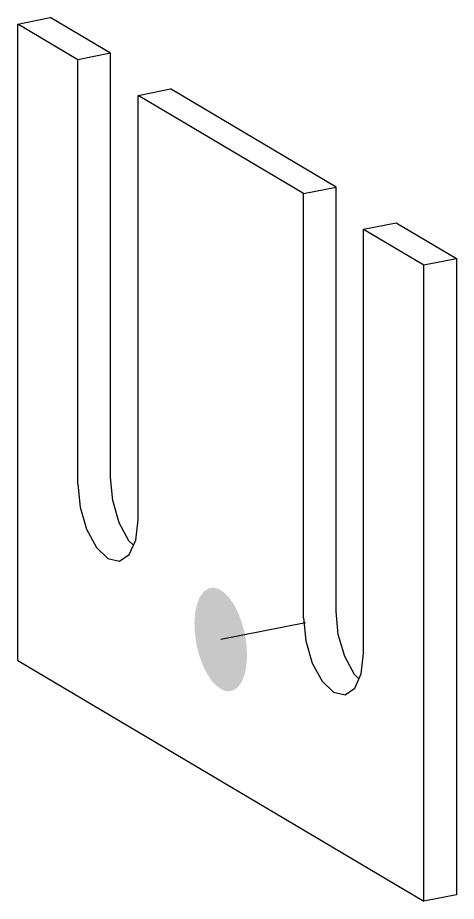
# Model space of a CAD drawing. Header units: millimetres. Extents: x 2 to 10557, y 2 to 142.
# Drawn here: x 10498.8 to 10557.2, y 2.4 to 119.8 of the extents above; entities that cross this region are included whole.
import ezdxf

# ---------------------------------------------------------------- set-up
doc = ezdxf.new("R2010")
doc.units = ezdxf.units.MM
doc.layers.add('STÅL', color=7, linetype='Continuous')

msp = doc.modelspace()

# ---------------------------------------------------------------- hatches: boundary and pattern name
at = {"layer": 'STÅL', "linetype": 'Continuous'}
msp.add_hatch(color=96, dxfattribs=at).paths.add_polyline_path([(10529.06, 37.83), (10529.27, 36.38), (10529.34, 34.98), (10529.24, 33.67), (10529, 32.51), (10528.62, 31.56), (10528.12, 30.85), (10527.52, 30.43), (10526.85, 30.29), (10526.13, 30.46), (10525.4, 30.92), (10524.68, 31.66), (10524.02, 32.64), (10523.44, 33.81), (10522.96, 35.14), (10522.61, 36.55), (10522.4, 37.99), (10522.34, 39.4), (10522.43, 40.71), (10522.67, 41.87), (10523.05, 42.82), (10523.55, 43.52), (10524.15, 43.95), (10524.82, 44.08), (10525.54, 43.92), (10526.28, 43.45), (10526.99, 42.72), (10527.65, 41.74), (10528.23, 40.56), (10528.71, 39.24)])

# ---------------------------------------------------------------- linework, layer by layer
at = {"layer": 'STÅL', "color": 2, "linetype": 'Continuous'}
for p, q in [((10498.84, 118.96), (10503.17, 119.82)), ((10511.17, 115.08), (10503.17, 119.82)), ((10506.84, 114.22), (10498.84, 118.96)), ((10498.84, 34.39), (10498.84, 118.96)), ((10511.17, 115.08), (10506.84, 114.22)), ((10511.17, 58.7), (10511.17, 115.08)), ((10506.84, 57.84), (10506.84, 114.22)), ((10514.84, 109.48), (10519.17, 110.34)), ((10514.84, 53.1), (10514.84, 109.48)), ((10536.84, 96.45), (10514.84, 109.48)), ((10541.17, 97.31), (10519.17, 110.34)), ((10536.84, 96.45), (10541.17, 97.31)), ((10536.84, 40.07), (10536.84, 96.45)), ((10541.17, 40.92), (10541.17, 97.31)), ((10544.84, 91.71), (10549.17, 92.57)), ((10544.84, 35.33), (10544.84, 91.71)), ((10544.84, 91.71), (10552.84, 86.97)), ((10549.17, 92.57), (10557.17, 87.83)), ((10552.84, 86.97), (10557.17, 87.83)), ((10552.84, 2.4), (10552.84, 86.97)), ((10557.17, 87.83), (10557.17, 3.26)), ((10506.84, 57.84), (10507.14, 54.78)), ((10511.47, 55.64), (10511.17, 58.7)), ((10512.34, 52.69), (10511.47, 55.64)), ((10507.14, 54.78), (10508.01, 51.83)), ((10514.53, 50.41), (10514.84, 53.1)), ((10508.01, 51.83), (10509.31, 49.43)), ((10513.64, 50.29), (10512.34, 52.69)), ((10509.31, 49.43), (10510.84, 47.95)), ((10514.22, 49.72), (10513.64, 50.29)), ((10513.66, 48.48), (10514.53, 50.41)), ((10512.37, 47.62), (10513.66, 48.48)), ((10510.84, 47.95), (10512.37, 47.62)), ((10536.84, 40.07), (10537.14, 37.01)), ((10541.47, 37.87), (10541.17, 40.92)), ((10542.34, 34.91), (10541.47, 37.87)), ((10537.14, 37.01), (10538.01, 34.06)), ((10544.53, 32.63), (10544.84, 35.33)), ((10498.84, 34.39), (10552.84, 2.4)), ((10538.01, 34.06), (10539.31, 31.66)), ((10543.64, 32.52), (10542.34, 34.91)), ((10544.22, 31.95), (10543.64, 32.52)), ((10543.66, 30.71), (10544.53, 32.63)), ((10539.31, 31.66), (10540.84, 30.18)), ((10542.37, 29.85), (10543.66, 30.71)), ((10540.84, 30.18), (10542.37, 29.85)), ((10557.17, 3.26), (10552.84, 2.4))]:
    msp.add_line(p, q, dxfattribs=at)
at = {"layer": 'STÅL', "color": 96, "linetype": 'Continuous'}
msp.add_line((10537.09, 39.41), (10525.84, 37.19), dxfattribs=at)

doc.saveas('drawing.dxf')
